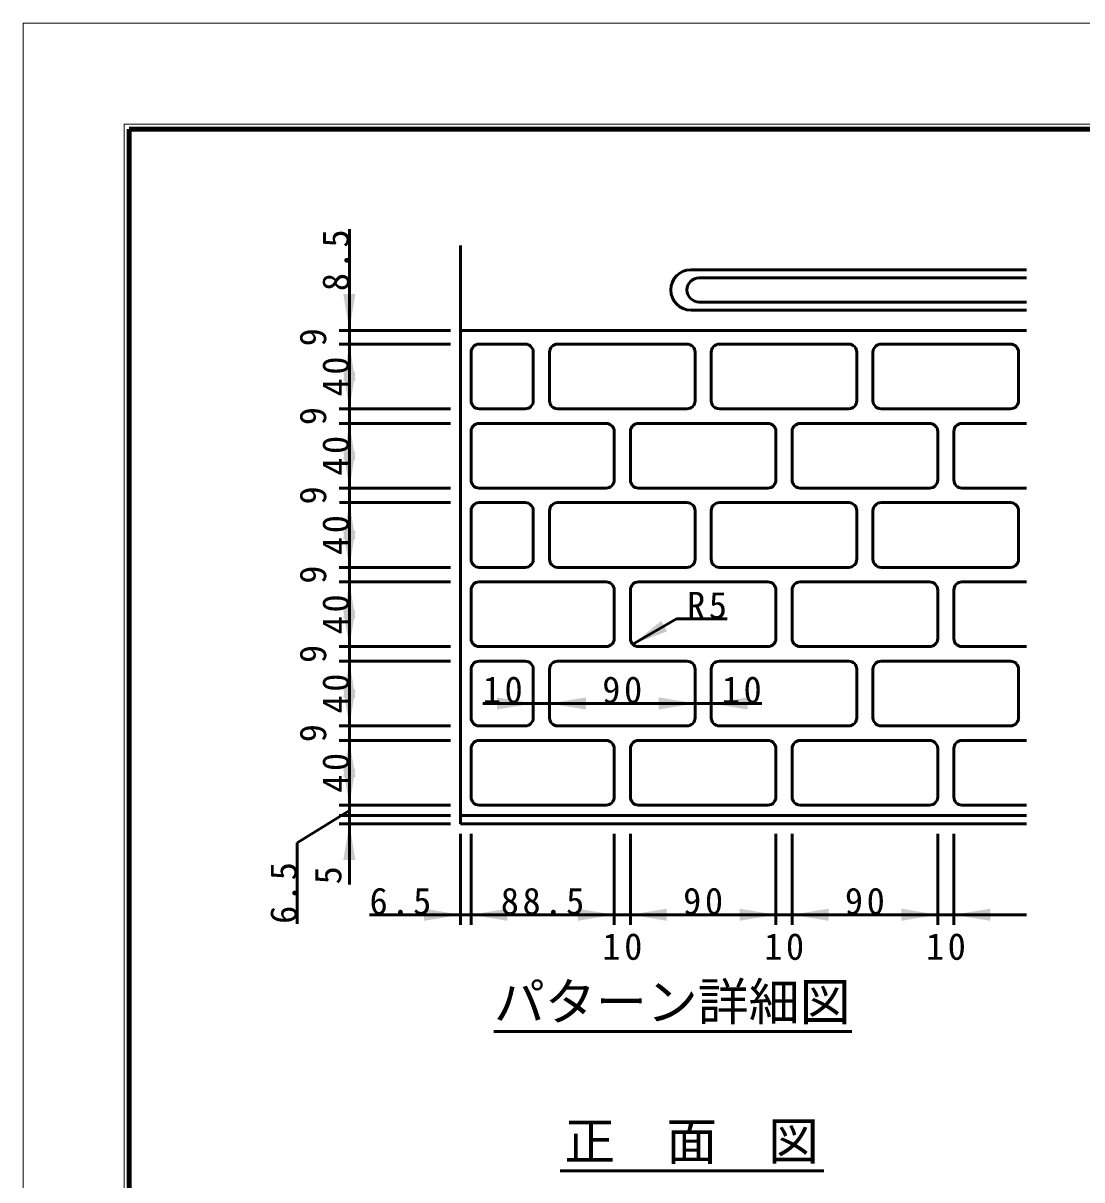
# Model space of a CAD drawing. Units: millimetres, scale not verified. Extents: x -2102 to 2102, y -1485 to 1485.
# Drawn here: x -2102 to -1055, y 341 to 1485 of the extents above; entities that cross this region are included whole.
import ezdxf
from ezdxf.enums import TextEntityAlignment as Align

# ---------------------------------------------------------------- set-up
doc = ezdxf.new("R2010")
doc.units = ezdxf.units.MM
doc.header["$LTSCALE"] = 5
doc.layers.add('0-0_V-nasSTD', color=7, linetype='Continuous', lineweight=35)
doc.layers.add('0-1_0', color=7, linetype='Continuous', lineweight=50)
doc.styles.add('ＭＳ ゴシック', font='')
doc.styles.get('ＭＳ ゴシック').set_extended_font_data('MS Gothic')

msp = doc.modelspace()

# ---------------------------------------------------------------- linework, layer by layer
at = {"layer": '0-0_V-nasSTD', "lineweight": 100}
msp.add_line((-1997.5, 1380), (-1997.5, -1380), dxfattribs=at)
at = {"layer": '0-0_V-nasSTD', "lineweight": 18}
for points in [[(-2102.5, -1485), (-2102.5, 1485), (2102.5, 1485), (2102.5, -1485)], [(-2002.5, -1385), (-2002.5, 1385), (2002.5, 1385), (2002.5, -1385)]]:
    msp.add_lwpolyline(points, close=True, dxfattribs=at)
at = {"layer": '0-0_V-nasSTD', "lineweight": 100}
msp.add_lwpolyline([(1997.5, -1380), (1997.5, 1380), (-1997.5, 1380)], dxfattribs=at)
at = {"layer": '0-0_V-nasSTD'}
for points in [[(-1785.804, 1217.122), (-1779.804, 1181.122), (-1773.804, 1217.122)], [(-1785.804, 1131.522), (-1779.804, 1167.522), (-1773.804, 1131.522)], [(-1785.804, 1139.522), (-1779.804, 1103.522), (-1773.804, 1139.522)], [(-1785.804, 1053.122), (-1779.804, 1089.122), (-1773.804, 1053.122)], [(-1785.804, 1061.122), (-1779.804, 1025.122), (-1773.804, 1061.122)], [(-1785.804, 974.722), (-1779.804, 1010.722), (-1773.804, 974.722)], [(-1785.804, 982.722), (-1779.804, 946.722), (-1773.804, 982.722)], [(-1785.804, 896.322), (-1779.804, 932.322), (-1773.804, 896.322)], [(-1785.804, 904.322), (-1779.804, 868.322), (-1773.804, 904.322)], [(-1499.461, 870.665), (-1471.284, 893.861), (-1465.284, 883.469)], [(-1785.804, 817.922), (-1779.804, 853.922), (-1773.804, 817.922)], [(-1785.804, 825.922), (-1779.804, 789.922), (-1773.804, 825.922)], [(-1633.804, 806.115), (-1633.804, 818.115), (-1597.804, 812.115)], [(-1581.804, 812.115), (-1545.804, 806.115), (-1545.804, 818.115)], [(-1473.804, 806.115), (-1473.804, 818.115), (-1437.804, 812.115)], [(-1421.804, 812.115), (-1385.804, 806.115), (-1385.804, 818.115)], [(-1785.804, 739.522), (-1779.804, 775.522), (-1773.804, 739.522)], [(-1785.804, 747.522), (-1779.804, 711.522), (-1773.804, 747.522)], [(-1785.804, 657.122), (-1779.804, 693.122), (-1773.804, 657.122)], [(-1705.804, 597.122), (-1705.804, 609.122), (-1669.804, 603.122)], [(-1659.404, 603.122), (-1623.404, 597.122), (-1623.404, 609.122)], [(-1553.804, 597.122), (-1553.804, 609.122), (-1517.804, 603.122)], [(-1501.804, 603.122), (-1465.804, 597.122), (-1465.804, 609.122)], [(-1393.804, 597.122), (-1393.804, 609.122), (-1357.804, 603.122)], [(-1341.804, 603.122), (-1305.804, 597.122), (-1305.804, 609.122)], [(-1233.804, 597.122), (-1233.804, 609.122), (-1197.804, 603.122)], [(-1181.804, 603.122), (-1145.804, 597.122), (-1145.804, 609.122)]]:
    msp.add_solid(points, dxfattribs=at)
at = {"layer": '0-1_0'}
for p, q in [((-1779.804, 1281.122), (-1779.804, 1181.122)), ((-1669.804, 693.122), (-1669.804, 1265.122)), ((-1441.804, 1241.122), (-1109.804, 1241.122)), ((-1433.804, 1233.122), (-1109.804, 1233.122)), ((-1433.804, 1209.122), (-1109.804, 1209.122)), ((-1441.804, 1201.122), (-1109.804, 1201.122)), ((-1679.804, 1181.122), (-1789.804, 1181.122)), ((-1669.804, 1181.122), (-1109.804, 1181.122)), ((-1679.804, 1167.522), (-1789.804, 1167.522)), ((-1605.804, 1167.522), (-1651.404, 1167.522)), ((-1445.804, 1167.522), (-1573.804, 1167.522)), ((-1285.804, 1167.522), (-1413.804, 1167.522)), ((-1125.804, 1167.522), (-1253.804, 1167.522)), ((-1659.404, 1159.522), (-1659.404, 1111.522)), ((-1597.804, 1111.522), (-1597.804, 1159.522)), ((-1581.804, 1159.522), (-1581.804, 1111.522)), ((-1437.804, 1111.522), (-1437.804, 1159.522)), ((-1421.804, 1159.522), (-1421.804, 1111.522)), ((-1277.804, 1111.522), (-1277.804, 1159.522)), ((-1261.804, 1159.522), (-1261.804, 1111.522)), ((-1117.804, 1111.522), (-1117.804, 1159.522)), ((-1679.804, 1103.522), (-1789.804, 1103.522)), ((-1651.404, 1103.522), (-1605.804, 1103.522)), ((-1573.804, 1103.522), (-1445.804, 1103.522)), ((-1413.804, 1103.522), (-1285.804, 1103.522)), ((-1253.804, 1103.522), (-1125.804, 1103.522)), ((-1679.804, 1089.122), (-1789.804, 1089.122)), ((-1525.804, 1089.122), (-1651.404, 1089.122)), ((-1365.804, 1089.122), (-1493.804, 1089.122)), ((-1205.804, 1089.122), (-1333.804, 1089.122)), ((-1109.804, 1089.122), (-1173.804, 1089.122)), ((-1659.404, 1081.122), (-1659.404, 1033.122)), ((-1517.804, 1033.122), (-1517.804, 1081.122)), ((-1501.804, 1081.122), (-1501.804, 1033.122)), ((-1357.804, 1033.122), (-1357.804, 1081.122)), ((-1341.804, 1081.122), (-1341.804, 1033.122)), ((-1197.804, 1033.122), (-1197.804, 1081.122)), ((-1181.804, 1081.122), (-1181.804, 1033.122)), ((-1679.804, 1025.122), (-1789.804, 1025.122)), ((-1651.404, 1025.122), (-1525.804, 1025.122)), ((-1493.804, 1025.122), (-1365.804, 1025.122)), ((-1333.804, 1025.122), (-1205.804, 1025.122)), ((-1173.804, 1025.122), (-1109.804, 1025.122)), ((-1679.651, 1010.722), (-1789.651, 1010.722)), ((-1605.804, 1010.722), (-1651.404, 1010.722)), ((-1445.804, 1010.722), (-1573.804, 1010.722)), ((-1285.804, 1010.722), (-1413.804, 1010.722)), ((-1125.804, 1010.722), (-1253.804, 1010.722)), ((-1659.404, 1002.722), (-1659.404, 954.722)), ((-1597.804, 954.722), (-1597.804, 1002.722)), ((-1581.804, 1002.722), (-1581.804, 954.722)), ((-1437.804, 954.722), (-1437.804, 1002.722)), ((-1421.804, 1002.722), (-1421.804, 954.722)), ((-1277.804, 954.722), (-1277.804, 1002.722)), ((-1261.804, 1002.722), (-1261.804, 954.722)), ((-1117.804, 954.722), (-1117.804, 1002.722)), ((-1679.804, 946.722), (-1789.804, 946.722)), ((-1651.404, 946.722), (-1605.804, 946.722)), ((-1573.804, 946.722), (-1445.804, 946.722)), ((-1413.804, 946.722), (-1285.804, 946.722)), ((-1253.804, 946.722), (-1125.804, 946.722)), ((-1679.804, 932.322), (-1789.804, 932.322)), ((-1525.804, 932.322), (-1651.404, 932.322)), ((-1365.804, 932.322), (-1493.804, 932.322)), ((-1205.804, 932.322), (-1333.804, 932.322)), ((-1109.804, 932.322), (-1173.804, 932.322)), ((-1659.404, 924.322), (-1659.404, 876.322)), ((-1517.804, 876.322), (-1517.804, 924.322)), ((-1501.804, 924.322), (-1501.804, 876.322)), ((-1357.804, 876.322), (-1357.804, 924.322)), ((-1341.804, 924.322), (-1341.804, 876.322)), ((-1197.804, 876.322), (-1197.804, 924.322)), ((-1181.804, 924.322), (-1181.804, 876.322)), ((-1456.16, 895.665), (-1499.461, 870.665)), ((-1406.16, 895.665), (-1456.16, 895.665)), ((-1679.804, 868.322), (-1789.804, 868.322)), ((-1651.404, 868.322), (-1525.804, 868.322)), ((-1493.804, 868.322), (-1365.804, 868.322)), ((-1333.804, 868.322), (-1205.804, 868.322)), ((-1173.804, 868.322), (-1109.804, 868.322)), ((-1679.804, 853.922), (-1789.804, 853.922)), ((-1605.804, 853.922), (-1651.404, 853.922)), ((-1445.804, 853.922), (-1573.804, 853.922)), ((-1285.804, 853.922), (-1413.804, 853.922)), ((-1125.804, 853.922), (-1253.804, 853.922)), ((-1659.404, 845.922), (-1659.404, 797.922)), ((-1597.804, 797.922), (-1597.804, 845.922)), ((-1581.804, 845.922), (-1581.804, 797.922)), ((-1437.804, 797.922), (-1437.804, 845.922)), ((-1421.804, 845.922), (-1421.804, 797.922)), ((-1277.804, 797.922), (-1277.804, 845.922)), ((-1261.804, 845.922), (-1261.804, 797.922)), ((-1117.804, 797.922), (-1117.804, 845.922)), ((-1647.804, 812.115), (-1597.804, 812.115)), ((-1597.804, 812.115), (-1581.804, 812.115)), ((-1581.804, 812.115), (-1437.804, 812.115)), ((-1437.804, 812.115), (-1421.804, 812.115)), ((-1371.804, 812.115), (-1421.804, 812.115)), ((-1679.804, 789.922), (-1789.804, 789.922)), ((-1651.404, 789.922), (-1605.804, 789.922)), ((-1573.804, 789.922), (-1445.804, 789.922)), ((-1413.804, 789.922), (-1285.804, 789.922)), ((-1253.804, 789.922), (-1125.804, 789.922)), ((-1679.804, 775.522), (-1789.804, 775.522)), ((-1659.404, 767.522), (-1659.404, 719.522)), ((-1525.804, 775.522), (-1651.404, 775.522)), ((-1517.804, 719.522), (-1517.804, 767.522)), ((-1501.804, 767.522), (-1501.804, 719.522)), ((-1365.804, 775.522), (-1493.804, 775.522)), ((-1357.804, 719.522), (-1357.804, 767.522)), ((-1341.804, 767.522), (-1341.804, 719.522)), ((-1205.804, 775.522), (-1333.804, 775.522)), ((-1197.804, 719.522), (-1197.804, 767.522)), ((-1181.804, 767.522), (-1181.804, 719.522)), ((-1109.804, 775.522), (-1173.804, 775.522)), ((-1679.804, 711.522), (-1789.804, 711.522)), ((-1651.404, 711.522), (-1525.804, 711.522)), ((-1493.804, 711.522), (-1365.804, 711.522)), ((-1333.804, 711.522), (-1205.804, 711.522)), ((-1173.804, 711.522), (-1109.804, 711.522)), ((-1831.34, 674.106), (-1779.804, 706.322)), ((-1679.804, 701.122), (-1789.804, 701.122)), ((-1669.804, 701.122), (-1109.804, 701.122)), ((-1679.804, 693.122), (-1789.804, 693.122)), ((-1779.804, 633.122), (-1779.804, 693.122)), ((-1669.804, 693.122), (-1109.804, 693.122)), ((-1669.804, 683.122), (-1669.804, 593.122)), ((-1659.404, 683.122), (-1659.404, 593.122)), ((-1517.804, 683.122), (-1517.804, 593.122)), ((-1501.804, 683.122), (-1501.804, 593.122)), ((-1357.804, 683.122), (-1357.804, 593.122)), ((-1341.804, 683.122), (-1341.804, 593.122)), ((-1197.804, 683.122), (-1197.804, 593.122)), ((-1181.804, 683.122), (-1181.804, 593.122)), ((-1831.34, 594.106), (-1831.34, 674.106)), ((-1759.804, 603.122), (-1669.804, 603.122)), ((-1669.804, 603.122), (-1659.404, 603.122)), ((-1659.404, 603.122), (-1517.804, 603.122)), ((-1517.804, 603.122), (-1501.804, 603.122)), ((-1501.804, 603.122), (-1357.804, 603.122)), ((-1357.804, 603.122), (-1341.804, 603.122)), ((-1341.804, 603.122), (-1197.804, 603.122)), ((-1197.804, 603.122), (-1181.804, 603.122)), ((-1181.804, 603.122), (-1109.804, 603.122)), ((-1636.804, 487.547), (-1282.794, 487.547)), ((-1571.157, 349.686), (-1310.351, 349.686))]:
    msp.add_line(p, q, dxfattribs=at)
msp.add_lwpolyline([(-1779.804, 693.122), (-1779.804, 701.122), (-1779.804, 711.522), (-1779.804, 775.522), (-1779.804, 789.922), (-1779.804, 853.922), (-1779.804, 868.322), (-1779.804, 932.322), (-1779.804, 946.722), (-1779.804, 1010.722), (-1779.804, 1025.122), (-1779.804, 1089.122), (-1779.804, 1103.522), (-1779.804, 1167.522), (-1779.804, 1181.122)], dxfattribs=at)
for centre, radius, start, end in [((-1441.804, 1221.122), 20, 90, 270), ((-1433.804, 1221.122), 12, 90, 270), ((-1651.404, 1159.522), 8, 90, 180), ((-1605.804, 1159.522), 8, 0, 90), ((-1573.804, 1159.522), 8, 90, 180), ((-1445.804, 1159.522), 8, 0, 90), ((-1413.804, 1159.522), 8, 90, 180), ((-1285.804, 1159.522), 8, 0, 90), ((-1253.804, 1159.522), 8, 90, 180), ((-1125.804, 1159.522), 8, 0, 90), ((-1651.404, 1111.522), 8, 180, 270), ((-1605.804, 1111.522), 8, 270, 0), ((-1573.804, 1111.522), 8, 180, 270), ((-1445.804, 1111.522), 8, 270, 0), ((-1413.804, 1111.522), 8, 180, 270), ((-1285.804, 1111.522), 8, 270, 0), ((-1253.804, 1111.522), 8, 180, 270), ((-1125.804, 1111.522), 8, 270, 0), ((-1651.404, 1081.122), 8, 90, 180), ((-1525.804, 1081.122), 8, 0, 90), ((-1493.804, 1081.122), 8, 90, 180), ((-1365.804, 1081.122), 8, 0, 90), ((-1333.804, 1081.122), 8, 90, 180), ((-1205.804, 1081.122), 8, 0, 90), ((-1173.804, 1081.122), 8, 90, 180), ((-1651.404, 1033.122), 8, 180, 270), ((-1525.804, 1033.122), 8, 270, 0), ((-1493.804, 1033.122), 8, 180, 270), ((-1365.804, 1033.122), 8, 270, 0), ((-1333.804, 1033.122), 8, 180, 270), ((-1205.804, 1033.122), 8, 270, 0), ((-1173.804, 1033.122), 8, 180, 270), ((-1651.404, 1002.722), 8, 90, 180), ((-1605.804, 1002.722), 8, 0, 90), ((-1573.804, 1002.722), 8, 90, 180), ((-1445.804, 1002.722), 8, 0, 90), ((-1413.804, 1002.722), 8, 90, 180), ((-1285.804, 1002.722), 8, 0, 90), ((-1253.804, 1002.722), 8, 90, 180), ((-1125.804, 1002.722), 8, 0, 90), ((-1651.404, 954.722), 8, 180, 270), ((-1605.804, 954.722), 8, 270, 0), ((-1573.804, 954.722), 8, 180, 270), ((-1445.804, 954.722), 8, 270, 0), ((-1413.804, 954.722), 8, 180, 270), ((-1285.804, 954.722), 8, 270, 0), ((-1253.804, 954.722), 8, 180, 270), ((-1125.804, 954.722), 8, 270, 0), ((-1651.404, 924.322), 8, 90, 180), ((-1525.804, 924.322), 8, 0, 90), ((-1493.804, 924.322), 8, 90, 180), ((-1365.804, 924.322), 8, 0, 90), ((-1333.804, 924.322), 8, 90, 180), ((-1205.804, 924.322), 8, 0, 90), ((-1173.804, 924.322), 8, 90, 180), ((-1651.404, 876.322), 8, 180, 270), ((-1525.804, 876.322), 8, 270, 0), ((-1493.804, 876.322), 8, 180, 270), ((-1365.804, 876.322), 8, 270, 0), ((-1333.804, 876.322), 8, 180, 270), ((-1205.804, 876.322), 8, 270, 0), ((-1173.804, 876.322), 8, 180, 270), ((-1651.404, 845.922), 8, 90, 180), ((-1605.804, 845.922), 8, 0, 90), ((-1573.804, 845.922), 8, 90, 180), ((-1445.804, 845.922), 8, 0, 90), ((-1413.804, 845.922), 8, 90, 180), ((-1285.804, 845.922), 8, 0, 90), ((-1253.804, 845.922), 8, 90, 180), ((-1125.804, 845.922), 8, 0, 90), ((-1651.404, 797.922), 8, 180, 270), ((-1605.804, 797.922), 8, 270, 0), ((-1573.804, 797.922), 8, 180, 270), ((-1445.804, 797.922), 8, 270, 0), ((-1413.804, 797.922), 8, 180, 270), ((-1285.804, 797.922), 8, 270, 0), ((-1253.804, 797.922), 8, 180, 270), ((-1125.804, 797.922), 8, 270, 0), ((-1651.404, 767.522), 8, 90, 180), ((-1525.804, 767.522), 8, 0, 90), ((-1493.804, 767.522), 8, 90, 180), ((-1365.804, 767.522), 8, 0, 90), ((-1333.804, 767.522), 8, 90, 180), ((-1205.804, 767.522), 8, 0, 90), ((-1173.804, 767.522), 8, 90, 180), ((-1651.404, 719.522), 8, 180, 270), ((-1525.804, 719.522), 8, 270, 0), ((-1493.804, 719.522), 8, 180, 270), ((-1365.804, 719.522), 8, 270, 0), ((-1333.804, 719.522), 8, 180, 270), ((-1205.804, 719.522), 8, 270, 0), ((-1173.804, 719.522), 8, 180, 270)]:
    msp.add_arc(centre, radius, start, end, dxfattribs=at)

# ---------------------------------------------------------------- texts
at = {"layer": '0-0_V-nasSTD', "style": 'ＭＳ ゴシック'}
for s, p in [('9', (-1794.804, 1165.322)), ('9', (-1794.804, 1087.322)), ('9', (-1794.804, 1008.922)), ('9', (-1794.804, 930.522)), ('9', (-1794.804, 852.122)), ('9', (-1794.804, 773.722)), ('5', (-1779.804, 633.122))]:
    msp.add_text(s, height=26.39, rotation=90, dxfattribs=at).set_placement(p, align=Align.BOTTOM_LEFT)
for s, p in [('パターン詳細図', (-1636.804, 487.547)), ('正\u3000面\u3000図', (-1567.157, 349.686))]:
    msp.add_text(s, height=36.95, dxfattribs=at).set_placement(p, align=Align.BOTTOM_LEFT)
at = {"layer": '0-0_V-nasSTD', "char_height": 26.39, "attachment_point": 7, "rotation": 90, "style": 'ＭＳ ゴシック'}
for s, insert in [('\\T1.2;8.5', (-1779.804, 1219.922)), ('\\T1.2;40', (-1779.804, 1115.722)), ('\\T1.2;40', (-1779.804, 1037.322)), ('\\T1.2;40', (-1779.804, 958.922)), ('\\T1.2;40', (-1779.804, 880.522)), ('\\T1.2;40', (-1779.804, 802.122)), ('\\T1.2;40', (-1779.804, 723.722)), ('\\T1.2;6.5', (-1831.34, 594.106))]:
    msp.add_mtext(s, dxfattribs=dict(at, insert=insert))
at = {"layer": '0-0_V-nasSTD', "char_height": 26.39, "attachment_point": 7, "style": 'ＭＳ ゴシック'}
for s, insert in [('\\T1.2;R5', (-1445.76, 895.665)), ('\\T1.2;10', (-1647.804, 812.115)), ('\\T1.2;90', (-1529.604, 812.115)), ('\\T1.2;10', (-1411.404, 812.115)), ('\\T1.2;6.5', (-1759.804, 603.122)), ('\\T1.2;88.5', (-1630.004, 603.122)), ('\\T1.2;90', (-1449.604, 603.122)), ('\\T1.2;90', (-1289.604, 603.122)), ('\\T1.2;10', (-1529.459, 558.122)), ('\\T1.2;10', (-1369.459, 558.122)), ('\\T1.2;10', (-1209.459, 558.122))]:
    msp.add_mtext(s, dxfattribs=dict(at, insert=insert))

doc.saveas('drawing.dxf')
